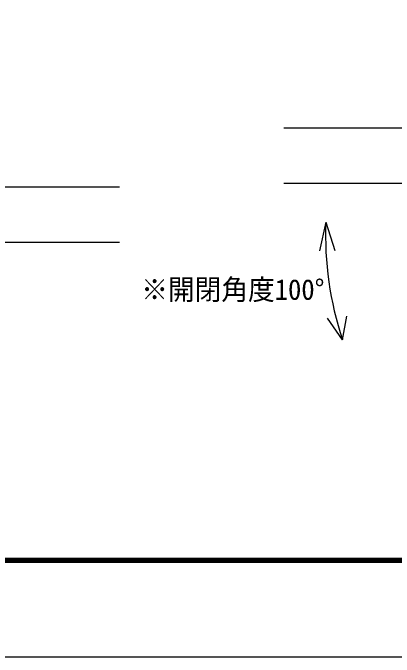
# Model space of a CAD drawing. Units: millimetres, scale not verified. Extents: x -6301 to 6299, y -4454 to 4456.
# Drawn here: x -2480 to -1412, y -4454 to -2649 of the extents above; entities that cross this region are included whole.
import ezdxf
from ezdxf.enums import TextEntityAlignment as Align

# ---------------------------------------------------------------- set-up
doc = ezdxf.new("R2010")
doc.units = ezdxf.units.MM
doc.header["$LTSCALE"] = 20
doc.layers.add('0-0_WAKU', color=7, linetype='Continuous', lineweight=25)
doc.layers.add('0-3_0', color=7, linetype='Continuous', lineweight=25)
doc.layers.add('0-A_D-TITLE', color=7, linetype='Continuous')
doc.styles.add('ＭＳ ゴシック', font='')
doc.styles.get('ＭＳ ゴシック').set_extended_font_data('MS Gothic')

msp = doc.modelspace()

# ---------------------------------------------------------------- linework, layer by layer
at = {"layer": '0-0_WAKU', "color": 3}
msp.add_lwpolyline([(-6300.85, 4456.33), (6299.15, 4456.33), (6299.15, -4453.67), (-6300.85, -4453.67)], close=True, dxfattribs=at)
msp.add_lwpolyline([(-6300.85, 4456.33), (6299.15, 4456.33), (6299.15, -4453.67), (-6300.85, -4453.67)], close=True, dxfattribs=at)
at = {"layer": '0-3_0'}
for p, q in [((-654.98, -2971.87), (-1721.11, -2971.87)), ((-654.98, -2971.87), (-1721.11, -2971.87)), ((-2181.84, -3137.31), (-2504.98, -3137.31)), ((-2181.84, -3137.31), (-2504.98, -3137.31)), ((-654.98, -3126.87), (-1721.11, -3126.87)), ((-654.98, -3126.87), (-1721.11, -3126.87)), ((-1603.49, -3235.35), (-1620.97, -3315.67)), ((-1603.49, -3235.35), (-1620.97, -3315.67)), ((-1603.49, -3235.35), (-1577.56, -3314.96)), ((-1603.49, -3235.35), (-1577.56, -3314.96)), ((-2181.84, -3292.31), (-2504.98, -3292.31)), ((-2181.84, -3292.31), (-2504.98, -3292.31)), ((-1556.89, -3564.6), (-1544.39, -3498.73)), ((-1556.89, -3564.6), (-1544.39, -3498.73)), ((-1556.89, -3564.6), (-1598.13, -3504.35)), ((-1556.89, -3564.6), (-1598.13, -3504.35))]:
    msp.add_line(p, q, dxfattribs=at)
for points in [[(-5877.85, 4191.15), (5874.86, 4191.15), (5874.86, -4188.49), (-5877.85, -4188.49)], [(-5877.85, 4191.15), (5874.86, 4191.15), (5874.86, -4188.49), (-5877.85, -4188.49)], [(-5875.2, 4188.5), (5872.21, 4188.5), (5872.21, -4185.84), (-5875.2, -4185.84)], [(-5875.2, 4188.5), (5872.21, 4188.5), (5872.21, -4185.84), (-5875.2, -4185.84)], [(-5872.55, 4185.85), (5869.56, 4185.85), (5869.56, -4183.19), (-5872.55, -4183.19)], [(-5872.55, 4185.85), (5869.56, 4185.85), (5869.56, -4183.19), (-5872.55, -4183.19)], [(-5869.9, 4183.2), (5866.91, 4183.2), (5866.91, -4180.53), (-5869.9, -4180.53)], [(-5869.9, 4183.2), (5866.91, 4183.2), (5866.91, -4180.53), (-5869.9, -4180.53)], [(-5867.25, 4180.55), (5864.25, 4180.55), (5864.25, -4177.88), (-5867.25, -4177.88)], [(-5867.25, 4180.55), (5864.25, 4180.55), (5864.25, -4177.88), (-5867.25, -4177.88)]]:
    msp.add_lwpolyline(points, close=True, dxfattribs=at)
msp.add_arc((-659.18, -3269.62), 944.93, 177.92169, 198.19011, dxfattribs=at)
msp.add_arc((-659.18, -3269.62), 944.93, 177.92169, 198.19011, dxfattribs=at)

# ---------------------------------------------------------------- texts
at = {"layer": '0-A_D-TITLE', "style": 'ＭＳ ゴシック', "width": 0.95}
msp.add_text('※開閉角度100°', height=57.73, dxfattribs=at).set_placement((-2120.55, -3470.14), align=Align.BOTTOM_LEFT)
msp.add_text('※開閉角度100°', height=57.73, dxfattribs=at).set_placement((-2120.55, -3470.14), align=Align.BOTTOM_LEFT)

doc.saveas('drawing.dxf')
